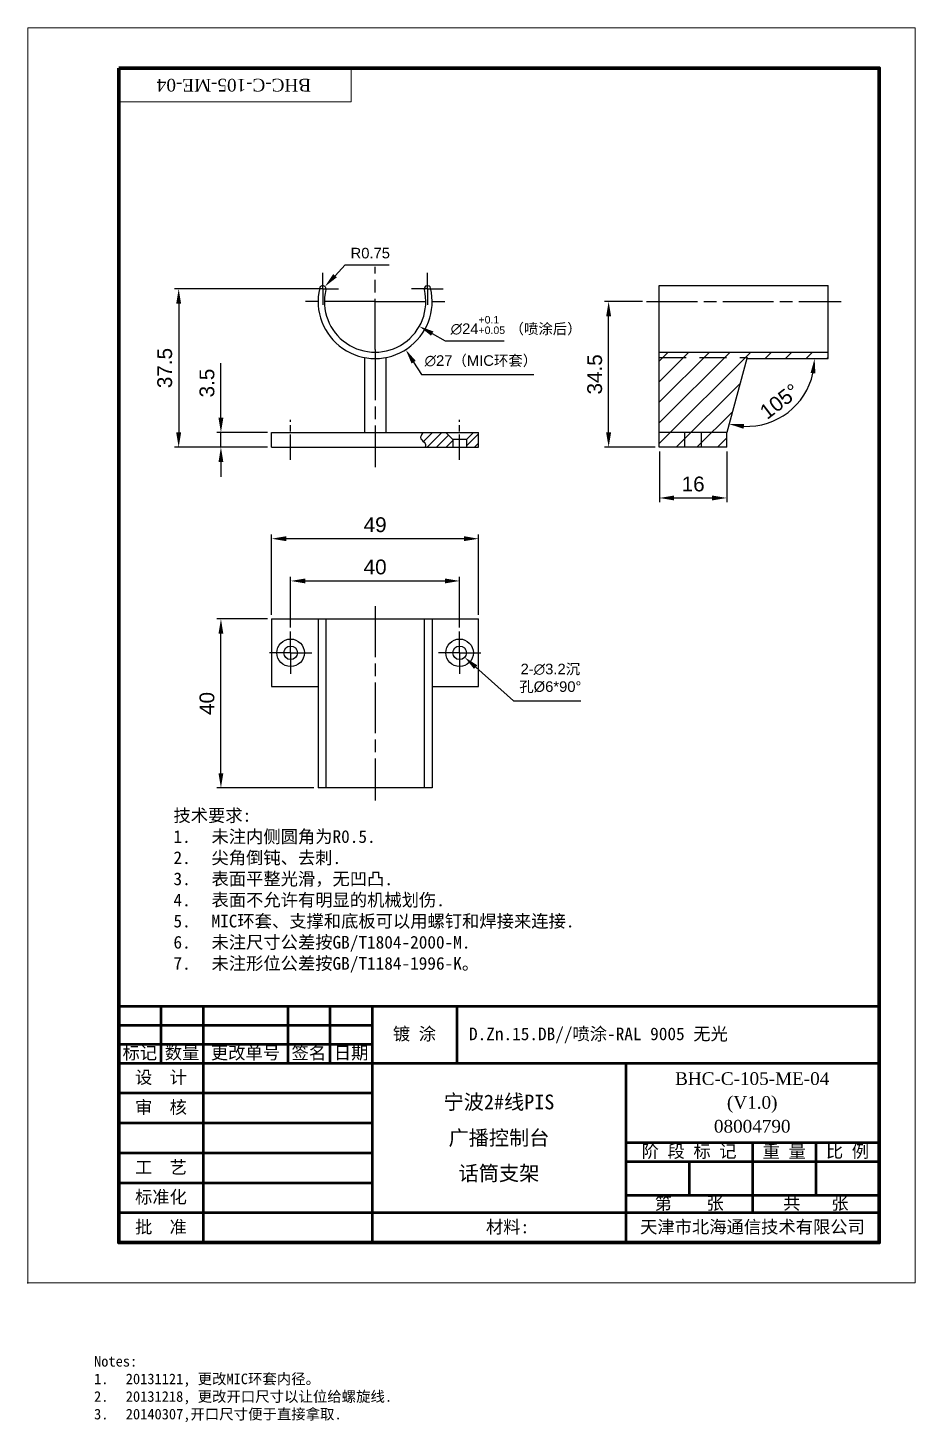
# Model space of a CAD drawing. Header units: millimetres. Extents: x 0 to 470, y -33 to 297.
# Drawn here: x 260 to 470, y -33 to 297 of the extents above; entities that cross this region are included whole.
import ezdxf
from ezdxf.enums import TextEntityAlignment as Align

# ---------------------------------------------------------------- set-up
doc = ezdxf.new("R2010")
doc.units = ezdxf.units.MM
for name, pattern in [('AM_ISO08W050', [18, 12, -1.5, 3, -1.5]), ('AM_ISO08W050x2', [9, 6, -0.75, 1.5, -0.75]), ('HIDDEN', [9.525, 6.35, -3.175])]:
    doc.linetypes.add(name, pattern=pattern)
doc.layers.add('02___PRT_ALL_AXES', color=7, linetype='Continuous')
doc.layers.add('DEFAULT_2', color=8, linetype='HIDDEN')
for name, color, linetype, lineweight in [('AM_0', 7, 'Continuous', 50), ('AM_5', 3, 'Continuous', 25), ('AM_6', 2, 'Continuous', 35), ('AM_6 @ 1', 2, 'Continuous', 35), ('AM_7', 4, 'AM_ISO08W050', 25), ('AM_8', 1, 'Continuous', 25)]:
    doc.layers.add(name, color=color, linetype=linetype, lineweight=lineweight)
doc.styles.add('fs', font='SIMFANG.TTF')
doc.styles.get("Standard").update_dxf_attribs({"font": 'ARIAL.TTF'})
doc.styles.add('tnr', font='TIMES.TTF')
doc.dimstyles.new('AM_ISO$0', dxfattribs={"dimtxt": 3.5, "dimasz": 3.5, "dimexe": 1, "dimexo": 1, "dimgap": 1.5, "dimtad": 1, "dimdsep": 46, "dimtxsty": 'Standard', "dimcen": 0, "dimclrd": 256, "dimclre": 256, "dimclrt": 3, "dimadec": 0, "dimazin": 2, "dimtp": 0.1, "dimtm": 0.1, "dimtfac": 0.71, "dimtdec": 3, "dimtmove": 0, "dimatfit": 3, "dimfxl": 1, "dimlwd": -1, "dimlwe": -1, "dimarcsym": 1})
doc.dimstyles.new('AM_ISO$2', dxfattribs={"dimtxt": 3.5, "dimasz": 3.5, "dimexe": 1, "dimexo": 1, "dimgap": 1.5, "dimtad": 1, "dimdsep": 46, "dimtxsty": 'Standard', "dimcen": 0, "dimclrd": 256, "dimclre": 256, "dimclrt": 3, "dimadec": 0, "dimazin": 2, "dimtp": 0.1, "dimtm": 0.1, "dimtfac": 0.71, "dimtdec": 3, "dimtmove": 0, "dimatfit": 3, "dimfxl": 1, "dimlwd": -1, "dimlwe": -1, "dimarcsym": 1})
doc.dimstyles.new('AM_ISO$3', dxfattribs={"dimtxt": 2.5, "dimasz": 3.5, "dimexe": 1, "dimexo": 1, "dimgap": 1.5, "dimtad": 1, "dimtoh": 1, "dimdsep": 46, "dimtxsty": 'Standard', "dimcen": 0, "dimclrd": 256, "dimclre": 256, "dimclrt": 2, "dimadec": 0, "dimazin": 2, "dimtp": 0.1, "dimtm": 0.1, "dimtfac": 0.71, "dimtofl": 0, "dimtmove": 0, "dimatfit": 0, "dimfxl": 1, "dimlwd": -1, "dimlwe": -1, "dimarcsym": 1})
doc.dimstyles.new('AM_ISO$4', dxfattribs={"dimtxt": 2.5, "dimasz": 3.5, "dimexe": 1, "dimexo": 1, "dimgap": 1.5, "dimtad": 1, "dimtoh": 1, "dimdsep": 46, "dimtxsty": 'Standard', "dimcen": 0, "dimclrd": 256, "dimclre": 256, "dimclrt": 2, "dimadec": 0, "dimazin": 2, "dimtp": 0.1, "dimtm": 0.1, "dimtfac": 0.71, "dimtofl": 0, "dimtmove": 0, "dimatfit": 0, "dimfxl": 1, "dimlwd": -1, "dimlwe": -1, "dimarcsym": 1})
pattern_1 = [(45, (-246.9652, -19.8113), (-1.122532, 1.122532), [])]

# ---------------------------------------------------------------- blocks, each defined once
blk = doc.blocks.new('BH-BORDER-A4')
at = {"color": 0, "lineweight": 13, "ltscale": 0.4}
for p in [(76.5, 287.5), (21.5, 279.5)]:
    blk.add_line(p, (76.5, 279.5), dxfattribs=at)
at = {"color": 0, "lineweight": 50}
blk.add_line((21.5, 65.5), (21.5, 9.5), dxfattribs=at)
at = {"color": 0, "lineweight": 100, "ltscale": 0.4}
blk.add_lwpolyline([(21.5, 287.5), (201.5, 287.5), (201.5, 9.5), (21.5, 9.5)], close=True, dxfattribs=at)
at = {"layer": 'AM_8', "linetype": 'ByBlock', "lineweight": 13, "ltscale": 0.4}
blk.add_lwpolyline([(0, 297), (210, 297), (210, 0), (0, 0)], close=True, dxfattribs=at)
at = {"layer": 'AM_6', "color": 2, "style": 'tnr'}
blk.add_attdef('BHC-C-105-ME-01', text='', height=3, rotation=180, dxfattribs=at).set_placement((48.77, 283.44), align=Align.MIDDLE_CENTER)
blk = doc.blocks.new('*U43')
at = {"lineweight": 0}
ref = blk.add_blockref('BH-BORDER-A4', (260, 0), dxfattribs=at)
ref.add_attrib('BHC-C-105-ME-01', 'BHC-C-105-ME-04', dxfattribs={"layer": 'AM_6 @ 1', "color": 2, "height": 3, "rotation": 180, "style": 'tnr'}).set_placement((308.77, 283.44), align=Align.MIDDLE_CENTER)
blk = doc.blocks.new('BH-TITLEBLOCK')
at = {"layer": 'AM_0', "lineweight": 50}
for p, q in [((-180, 56), (0, 56)), ((-180, 56), (-180, 0)), ((-170, 56), (-170, 42.5)), ((-160, 56), (-160, 0)), ((-140, 56), (-140, 42.5)), ((-140, 56), (-140, 42.5)), ((-140, 56), (-140, 42.5)), ((-130, 56), (-130, 42.5)), ((-130, 56), (-130, 42.5)), ((-130, 56), (-130, 42.5)), ((-120, 56), (-120, 0)), ((-100, 56), (-100, 42.5)), ((-180, 51.5), (-120, 51.5)), ((-180, 47), (-120, 47)), ((-180, 42.5), (0, 42.5)), ((-60, 42.5), (-60, 0)), ((-180, 35.42), (-120, 35.42)), ((-180, 28.34), (-120, 28.34)), ((-60, 23.7), (0, 23.7)), ((-30, 23.7), (-30, 7.1)), ((-15, 23.7), (-15, 11.2)), ((-180, 21.26), (-120, 21.26)), ((-60, 19.2), (0, 19.2)), ((-45, 19.2), (-45, 11.2)), ((-180, 14.18), (-120, 14.18)), ((-59.94, 11.2), (0, 11.2)), ((-180, 7.1), (0, 7.1))]:
    blk.add_line(p, q, dxfattribs=at)
at = {"layer": 'AM_0', "lineweight": 100, "ltscale": 0.4}
blk.add_lwpolyline([(0, 56), (0, 0), (-180, 0)], dxfattribs=at)
at = {"layer": 'AM_6', "color": 2, "style": 'fs'}
blk.add_attdef('D.ZN.15.DB//喷涂-RAL9004-亚光//丝印', (-97.09, 47.91), '', height=3, dxfattribs=at)
at = {"layer": 'AM_6', "color": 2, "style": 'tnr'}
for tag, p in [('TBA-2477AF-ME-00-00-00', (-30.06, 37.32)), ('(V1.0)', (-30.06, 31.68)), ('00000000', (-30.05, 26.04))]:
    blk.add_attdef(tag, text='', height=3, dxfattribs=at).set_placement(p, align=Align.CENTER)
at = {"layer": 'AM_6', "color": 2, "style": 'fs'}
blk.add_attdef('项目名称', text='', height=3.5, dxfattribs=at).set_placement((-90, 35.04), align=Align.TOP_CENTER)
at = {"layer": 'AM_6', "color": 2}
for tag, height, style, p in [('产品名称', 3.5, 'fs', (-90, 24.8)), ('1:1', 3, 'tnr', (-7.5, 15.2)), ('1', 3, 'tnr', (-45, 9.15)), ('2', 3, 'tnr', (-15, 9.15)), ('AL', 3, 'tnr', (-90, 3.55))]:
    blk.add_attdef(tag, text='', height=height, dxfattribs=dict(at, style=style)).set_placement(p, align=Align.MIDDLE_CENTER)
at = {"layer": 'AM_6', "color": 2, "style": 'fs'}
blk.add_attdef('零件名称', text='', height=3.5, dxfattribs=at).set_placement((-90, 13.62), align=Align.BOTTOM_CENTER)
at = {"layer": 'AM_8', "linetype": 'ByBlock', "ltscale": 0.4, "char_height": 3, "attachment_point": 5}
for s, insert, width in [('{\\fFangSong_GB2312|b0|i0|c134|p49;镀 涂}', (-110, 49.25), 20.003), ('{\\fFangSong_GB2312|b0|i0|c134|p49;标记}', (-175, 44.75), 10), ('{\\fFangSong_GB2312|b0|i0|c134|p49;数量}', (-165, 44.75), 10), ('{\\fFangSong_GB2312|b0|i0|c134|p49;更改单号}', (-150, 44.75), 20), ('{\\fFangSong_GB2312|b0|i0|c134|p49;签名}', (-135, 44.75), 9.9978), ('{\\fFangSong_GB2312|b0|i0|c134|p49;日期}', (-125, 44.75), 10.0022), ('{\\fFangSong_GB2312|b0|i0|c134|p49;设  计}', (-170, 38.96), 20), ('{\\fFangSong_GB2312|b0|i0|c134|p49;审  核}', (-170, 31.88), 20), ('{\\fFangSong_GB2312|b0|i0|c134|p49;阶 段 标 记}', (-45, 21.45), 30), ('{\\fFangSong_GB2312|b0|i0|c134|p49;重 量}', (-22.5, 21.45), 15), ('{\\fFangSong_GB2312|b0|i0|c134|p49;比 例}', (-7.5, 21.45), 15), ('{\\fFangSong_GB2312|b0|i0|c134|p49;工  艺}', (-170, 17.72), 20), ('{\\fFangSong_GB2312|b0|i0|c134|p49;标准化}', (-170, 10.64), 20), ('{\\fFangSong_GB2312|b0|i0|c134|p49;第    张}', (-44.97, 9.15), 29.9401), ('{\\fFangSong_GB2312|b0|i0|c134|p49;共   } {\\fFangSong_GB2312|b0|i0|c134|p49;张}', (-15, 9.17), 30), ('{\\fFangSong_GB2312|b0|i0|c134|p49;批  准}', (-170, 3.55), 20), ('{\\fFangSong_GB2312|b0|i0|c134|p49;  材料:}', (-90, 3.55), 60), ('{\\fFangSong_GB2312|b0|i0|c134|p49;天津市北海通信技术有限公司}', (-30, 3.55), 60)]:
    blk.add_mtext(s, dxfattribs=dict(at, insert=insert, width=width))
blk = doc.blocks.new('*D26')
at = {"layer": 'AM_5', "linetype": 'ByBlock', "transparency": 16777216}
for p, q in [((317.69, 158.1), (317.69, 177.1)), ((363.19, 176.1), (321.19, 176.1)), ((366.69, 158.1), (366.69, 177.1))]:
    blk.add_line(p, q, dxfattribs=at)
at = {"layer": 'AM_5', "transparency": 16777216}
for points in [[(321.19, 176.69), (321.19, 175.52), (317.69, 176.1)], [(363.19, 176.69), (363.19, 175.52), (366.69, 176.1)]]:
    blk.add_solid(points, dxfattribs=at)
at = {"layer": 'Defpoints', "color": 0, "transparency": 16777216}
for p in [(317.69, 176.1), (317.69, 157.1), (366.69, 157.1)]:
    blk.add_point(p, dxfattribs=at)
at = {"layer": 'AM_5', "color": 3, "transparency": 16777216, "insert": (342.19, 179.39), "char_height": 3.5, "attachment_point": 5}
blk.add_mtext('49', dxfattribs=at)
blk = doc.blocks.new('*D27')
at = {"layer": 'AM_5', "linetype": 'ByBlock', "transparency": 16777216}
for p, q in [((316.69, 157.1), (304.69, 157.1)), ((305.69, 120.6), (305.69, 153.6)), ((327.69, 117.1), (304.69, 117.1))]:
    blk.add_line(p, q, dxfattribs=at)
at = {"layer": 'AM_5', "transparency": 16777216}
for points in [[(305.11, 153.6), (306.27, 153.6), (305.69, 157.1)], [(305.11, 120.6), (306.27, 120.6), (305.69, 117.1)]]:
    blk.add_solid(points, dxfattribs=at)
at = {"layer": 'Defpoints', "color": 0, "transparency": 16777216}
for p in [(305.69, 157.1), (317.69, 157.1), (328.69, 117.1)]:
    blk.add_point(p, dxfattribs=at)
at = {"layer": 'AM_5', "color": 3, "transparency": 16777216, "insert": (302.4, 137.1), "char_height": 3.5, "attachment_point": 5, "rotation": 90}
blk.add_mtext('40', dxfattribs=at)
blk = doc.blocks.new('*D28')
at = {"layer": 'AM_5', "linetype": 'ByBlock', "transparency": 16777216}
for p, q in [((305.69, 204.74), (305.69, 217.64)), ((316.69, 201.24), (304.69, 201.24)), ((305.69, 197.74), (305.69, 201.24)), ((316.69, 197.74), (304.69, 197.74)), ((305.69, 194.24), (305.69, 190.74))]:
    blk.add_line(p, q, dxfattribs=at)
at = {"layer": 'AM_5', "transparency": 16777216}
for points in [[(305.11, 204.74), (306.27, 204.74), (305.69, 201.24)], [(305.11, 194.24), (306.27, 194.24), (305.69, 197.74)]]:
    blk.add_solid(points, dxfattribs=at)
at = {"layer": 'Defpoints', "color": 0, "transparency": 16777216}
for p in [(305.69, 201.24), (317.69, 201.24), (317.69, 197.74)]:
    blk.add_point(p, dxfattribs=at)
at = {"layer": 'AM_5', "color": 3, "transparency": 16777216, "insert": (302.4, 212.94), "char_height": 3.5, "attachment_point": 5, "rotation": 90}
blk.add_mtext('3.5', dxfattribs=at)
blk = doc.blocks.new('*D29')
at = {"layer": 'AM_5', "linetype": 'ByBlock', "transparency": 16777216}
for p, q in [((409.46, 196.74), (409.46, 184.74)), ((425.46, 196.74), (425.46, 184.74)), ((412.96, 185.74), (421.96, 185.74))]:
    blk.add_line(p, q, dxfattribs=at)
at = {"layer": 'AM_5', "transparency": 16777216}
for points in [[(412.96, 186.32), (412.96, 185.16), (409.46, 185.74)], [(421.96, 186.32), (421.96, 185.16), (425.46, 185.74)]]:
    blk.add_solid(points, dxfattribs=at)
at = {"layer": 'Defpoints', "color": 0, "transparency": 16777216}
for p in [(409.46, 197.74), (425.46, 197.74), (425.46, 185.74)]:
    blk.add_point(p, dxfattribs=at)
at = {"layer": 'AM_5', "color": 3, "transparency": 16777216, "insert": (417.46, 189.03), "char_height": 3.5, "attachment_point": 5}
blk.add_mtext('16', dxfattribs=at)
blk = doc.blocks.new('*D30')
at = {"layer": 'AM_5', "linetype": 'ByBlock', "transparency": 16777216}
for p, q in [((405.46, 232.24), (396.46, 232.24)), ((397.46, 201.24), (397.46, 228.74)), ((408.46, 197.74), (396.46, 197.74))]:
    blk.add_line(p, q, dxfattribs=at)
at = {"layer": 'AM_5', "transparency": 16777216}
for points in [[(396.87, 228.74), (398.04, 228.74), (397.46, 232.24)], [(396.87, 201.24), (398.04, 201.24), (397.46, 197.74)]]:
    blk.add_solid(points, dxfattribs=at)
at = {"layer": 'Defpoints', "color": 0, "transparency": 16777216}
for p in [(397.46, 232.24), (406.46, 232.24), (409.46, 197.74)]:
    blk.add_point(p, dxfattribs=at)
at = {"layer": 'AM_5', "color": 3, "transparency": 16777216, "insert": (394.17, 214.99), "char_height": 3.5, "attachment_point": 5, "rotation": 90}
blk.add_mtext('34.5', dxfattribs=at)
blk = doc.blocks.new('*D31')
at = {"layer": 'AM_5', "linetype": 'ByBlock', "transparency": 16777216}
for p, q in [((322.19, 155.1), (322.19, 167.1)), ((325.69, 166.1), (358.69, 166.1)), ((362.19, 155.1), (362.19, 167.1))]:
    blk.add_line(p, q, dxfattribs=at)
at = {"layer": 'AM_5', "transparency": 16777216}
for points in [[(325.69, 166.69), (325.69, 165.52), (322.19, 166.1)], [(358.69, 166.69), (358.69, 165.52), (362.19, 166.1)]]:
    blk.add_solid(points, dxfattribs=at)
at = {"layer": 'Defpoints', "color": 0, "transparency": 16777216}
for p in [(362.19, 166.1), (322.19, 154.1), (362.19, 154.1)]:
    blk.add_point(p, dxfattribs=at)
at = {"layer": 'AM_5', "color": 3, "transparency": 16777216, "insert": (342.19, 169.39), "char_height": 3.5, "attachment_point": 5}
blk.add_mtext('40', dxfattribs=at)
blk = doc.blocks.new('*D32')
at = {"layer": 'AM_5', "linetype": 'ByBlock', "transparency": 16777216}
for p, q in [((355.71, 224.65), (358.76, 222.94)), ((358.76, 222.94), (372.76, 222.94))]:
    blk.add_line(p, q, dxfattribs=at)
at = {"layer": 'AM_5', "transparency": 16777216}
blk.add_solid([(355.99, 225.16), (355.42, 224.15), (352.65, 226.37)], dxfattribs=at)
at = {"layer": 'Defpoints', "color": 0, "transparency": 16777216}
for p in [(331.72, 238.11), (352.65, 226.37)]:
    blk.add_point(p, dxfattribs=at)
at = {"layer": 'AM_5', "color": 2, "transparency": 16777216, "insert": (366.51, 226.6), "char_height": 2.5, "attachment_point": 5}
blk.add_mtext('∅24{}{\\H0.71x;\\C2;\\S+0.1^ +0.05;}', dxfattribs=at)
blk = doc.blocks.new('*D33')
at = {"layer": 'AM_5', "linetype": 'ByBlock', "transparency": 16777216}
blk.add_arc((430.15, 218.74), 16.06, 267.5123, 347.4877, dxfattribs=at)
at = {"layer": 'AM_5', "transparency": 16777216}
for points in [[(445.25, 215.32), (446.4, 215.2), (446.21, 218.74)], [(429.36, 202.12), (429.54, 203.27), (425.99, 203.23)]]:
    blk.add_solid(points, dxfattribs=at)
at = {"layer": 'Defpoints', "color": 0, "transparency": 16777216}
for p in [(430.15, 218.74), (430.15, 218.74), (449.46, 218.74), (435.64, 203.65), (425.46, 201.24)]:
    blk.add_point(p, dxfattribs=at)
at = {"layer": 'AM_5', "color": 3, "transparency": 16777216, "insert": (437.92, 208.61), "char_height": 3.5, "attachment_point": 5, "rotation": 37.5}
blk.add_mtext('105°', dxfattribs=at)
blk = doc.blocks.new('*D34')
at = {"layer": 'AM_5', "linetype": 'ByBlock', "transparency": 16777216}
for p, q in [((351.31, 217.89), (353.18, 214.94)), ((353.18, 214.94), (379.75, 214.94))]:
    blk.add_line(p, q, dxfattribs=at)
at = {"layer": 'AM_5', "transparency": 16777216}
blk.add_solid([(351.8, 218.2), (350.81, 217.58), (349.43, 220.85)], dxfattribs=at)
at = {"layer": 'Defpoints', "color": 0, "transparency": 16777216}
for p in [(334.95, 243.63), (349.43, 220.85)]:
    blk.add_point(p, dxfattribs=at)
at = {"layer": 'AM_5', "color": 2, "transparency": 16777216, "insert": (367.22, 218.1), "char_height": 2.5, "attachment_point": 5}
blk.add_mtext('∅27（MIC环套）', dxfattribs=at)
blk = doc.blocks.new('*D35')
at = {"layer": 'AM_5', "linetype": 'ByBlock', "transparency": 16777216}
for p, q in [((365.99, 145.7), (374.92, 137.71)), ((374.92, 137.71), (390.89, 137.71))]:
    blk.add_line(p, q, dxfattribs=at)
at = {"layer": 'AM_5', "transparency": 16777216}
blk.add_solid([(366.38, 146.14), (365.6, 145.27), (363.38, 148.04)], dxfattribs=at)
at = {"layer": 'Defpoints', "color": 0, "transparency": 16777216}
for p in [(361, 150.17), (363.38, 148.04)]:
    blk.add_point(p, dxfattribs=at)
at = {"layer": 'AM_5', "color": 2, "transparency": 16777216, "insert": (383.66, 143.04), "char_height": 2.5, "attachment_point": 5}
blk.add_mtext('2-∅3.2{\\fSimSun|b0|i0|c134|p2;沉\\P孔}%%C6*90%%D', dxfattribs=at)
blk = doc.blocks.new('*D36')
at = {"layer": 'AM_5', "linetype": 'ByBlock', "transparency": 16777216}
for p, q in [((328.8, 235.24), (294.69, 235.24)), ((295.69, 231.74), (295.69, 201.24)), ((316.69, 197.74), (294.69, 197.74))]:
    blk.add_line(p, q, dxfattribs=at)
at = {"layer": 'AM_5', "transparency": 16777216}
for points in [[(295.11, 231.74), (296.27, 231.74), (295.69, 235.24)], [(295.11, 201.24), (296.27, 201.24), (295.69, 197.74)]]:
    blk.add_solid(points, dxfattribs=at)
at = {"layer": 'Defpoints', "color": 0, "transparency": 16777216}
for p in [(329.8, 235.24), (295.69, 197.74), (317.69, 197.74)]:
    blk.add_point(p, dxfattribs=at)
at = {"layer": 'AM_5', "color": 3, "transparency": 16777216, "insert": (292.4, 216.49), "char_height": 3.5, "attachment_point": 5, "rotation": 90}
blk.add_mtext('37.5', dxfattribs=at)
blk = doc.blocks.new('*D37')
at = {"layer": 'AM_5', "linetype": 'ByBlock', "transparency": 16777216}
for p, q in [((332.7, 238.35), (335.08, 240.91)), ((335.08, 240.91), (345.49, 240.91))]:
    blk.add_line(p, q, dxfattribs=at)
at = {"layer": 'AM_5', "transparency": 16777216}
blk.add_solid([(332.27, 238.74), (333.12, 237.95), (330.31, 235.79)], dxfattribs=at)
at = {"layer": 'Defpoints', "color": 0, "transparency": 16777216}
for p in [(329.8, 235.24), (330.31, 235.79)]:
    blk.add_point(p, dxfattribs=at)
at = {"layer": 'AM_5', "color": 2, "transparency": 16777216, "insert": (341.04, 243.68), "char_height": 2.5, "attachment_point": 5}
blk.add_mtext('R0.75', dxfattribs=at)

msp = doc.modelspace()

# ---------------------------------------------------------------- hatches: boundary and pattern name
at = {"linetype": 'Continuous'}
h = msp.add_hatch(dxfattribs=at)
h.set_pattern_fill('XSEC0001', color=2, scale=3.453945, angle=45, style=0, pattern_type=0)
h.set_pattern_definition([(45, (-43.2815, -44.0885), (-2.442308, 2.442308), [])])
edge = h.paths.add_edge_path()
edge.add_line((425.458, 197.739), (409.458, 197.739))
edge.add_line((409.458, 197.739), (409.458, 220.239))
edge.add_line((409.458, 220.239), (449.458, 220.239))
edge.add_line((449.458, 218.739), (449.458, 220.239))
edge.add_line((430.147, 218.739), (449.458, 218.739))
edge.add_line((430.147, 218.739), (425.458, 201.239))
edge.add_line((425.458, 197.739), (425.458, 201.239))
at = {"layer": 'AM_8'}
h = msp.add_hatch(dxfattribs=at)
h.set_pattern_fill('ANSI31', color=256, scale=0.5)
h.set_pattern_definition(pattern_1)
edge = h.paths.add_edge_path()
edge.add_line((360.589, 199.589), (358.939, 201.239))
edge.add_line((358.939, 201.239), (353.519, 201.239))
edge.add_spline(control_points=[(353.519, 201.239), (353.171, 200.708), (352.479, 199.652), (354.249, 198.923), (354.098, 198.058), (354.042, 197.739)], knot_values=[0, 0, 0, 0, 1.5596516, 3.099412, 3.9987904, 3.9987904, 3.9987904, 3.9987904], degree=3, periodic=0)
edge.add_line((354.042, 197.739), (360.589, 197.739))
edge.add_line((360.589, 197.739), (360.589, 199.589))
h = msp.add_hatch(dxfattribs=at)
h.set_pattern_fill('ANSI31', color=256, scale=0.5)
h.set_pattern_definition(pattern_1)
h.paths.add_polyline_path([(363.789, 199.589), (363.789, 197.739), (366.689, 197.739), (366.689, 201.239), (365.439, 201.239)])

# ---------------------------------------------------------------- linework, layer by layer
at = {"color": 7, "linetype": 'Continuous'}
for p, q in [((409.458, 197.739), (409.458, 235.989)), ((409.458, 235.989), (449.458, 235.989)), ((449.458, 218.739), (449.458, 235.989)), ((409.458, 220.239), (449.458, 220.239)), ((430.147, 218.739), (425.458, 201.239)), ((430.147, 218.739), (449.458, 218.739)), ((317.689, 197.739), (317.689, 201.239)), ((317.689, 201.239), (366.689, 201.239)), ((366.689, 197.739), (366.689, 201.239)), ((425.458, 197.739), (425.458, 201.239)), ((317.689, 197.739), (366.689, 197.739)), ((425.458, 197.739), (409.458, 197.739)), ((317.689, 157.102), (317.689, 141.102)), ((317.689, 157.102), (366.689, 157.102)), ((330.547, 157.102), (330.547, 117.102)), ((353.831, 157.102), (353.831, 117.102)), ((366.689, 141.102), (366.689, 157.102)), ((317.689, 141.102), (328.689, 141.102)), ((355.689, 141.102), (366.689, 141.102)), ((355.689, 117.102), (328.689, 117.102))]:
    msp.add_line(p, q, dxfattribs=at)
for p, q in [((358.939, 201.239), (360.589, 199.589)), ((360.589, 199.589), (360.589, 197.739)), ((363.789, 199.589), (360.589, 199.589)), ((365.439, 201.239), (363.789, 199.589)), ((363.789, 199.589), (363.789, 197.739))]:
    msp.add_line(p, q)
for centre in [(322.189, 149.102), (362.189, 149.102)]:
    msp.add_circle(centre, 3.25)
for centre, radius, start, end in [((342.189, 232.239), 13.5, 166.39104, 13.60896), ((329.797, 235.239), 0.75, 346.39104, 166.39104), ((342.189, 232.239), 12, 166.39104, 13.60896), ((354.581, 235.239), 0.75, 13.60896, 193.60896)]:
    msp.add_arc(centre, radius, start, end, dxfattribs=at)
msp.add_spline([(353.519, 201.239), (352.997, 199.77), (354.042, 198.639), (354.042, 197.739)], degree=3)
for p in [(342.189, 232.239), (409.458, 232.239), (342.189, 157.102), (260, 0)]:
    msp.add_point(p)
at = {"layer": '02___PRT_ALL_AXES', "color": 7, "linetype": 'Continuous'}
for p, q in [((339.689, 218.973), (339.689, 201.239)), ((344.689, 218.973), (344.689, 201.239)), ((328.689, 157.102), (328.689, 117.102)), ((355.689, 157.102), (355.689, 117.102))]:
    msp.add_line(p, q, dxfattribs=at)
at = {"layer": '02___PRT_ALL_AXES', "color": 8, "linetype": 'HIDDEN'}
for p, q in [((409.458, 218.973), (430.21, 218.973)), ((419.458, 201.239), (415.458, 201.239)), ((419.458, 197.739), (415.458, 197.739))]:
    msp.add_line(p, q, dxfattribs=at)
at = {"layer": '02___PRT_ALL_AXES', "color": 7, "linetype": 'Continuous'}
for centre in [(322.189, 149.102), (362.189, 149.102)]:
    msp.add_circle(centre, 1.6, dxfattribs=at)
at = {"layer": 'AM_7', "linetype": 'AM_ISO08W050x2'}
for p, q in [((329.797, 235.239), (329.797, 238.989)), ((354.581, 235.239), (354.581, 238.989)), ((329.797, 235.239), (326.047, 235.239)), ((329.797, 235.239), (333.547, 235.239)), ((329.797, 235.239), (329.797, 231.489)), ((354.581, 235.239), (350.831, 235.239)), ((354.581, 235.239), (358.331, 235.239)), ((354.581, 235.239), (354.581, 231.489)), ((322.189, 194.739), (322.189, 204.239)), ((362.189, 194.739), (362.189, 204.239)), ((322.189, 149.102), (322.189, 154.102)), ((362.189, 149.102), (362.189, 154.102)), ((322.189, 149.102), (317.189, 149.102)), ((322.189, 149.102), (327.189, 149.102)), ((322.189, 149.102), (322.189, 144.102)), ((362.189, 149.102), (357.189, 149.102)), ((362.189, 149.102), (367.189, 149.102)), ((362.189, 149.102), (362.189, 144.102))]:
    msp.add_line(p, q, dxfattribs=at)
at = {"layer": 'AM_7'}
for p, q in [((342.189, 220.902), (342.189, 240.453)), ((342.189, 232.239), (325.689, 232.239)), ((342.189, 232.239), (358.689, 232.239)), ((406.458, 232.239), (452.458, 232.239)), ((342.189, 220.902), (342.189, 193.066)), ((342.189, 160.102), (342.189, 114.102))]:
    msp.add_line(p, q, dxfattribs=at)
at = {"layer": 'DEFAULT_2', "color": 8, "linetype": 'HIDDEN'}
for p, q in [((430.21, 218.973), (430.147, 218.739)), ((425.458, 201.239), (409.458, 201.239)), ((415.458, 197.739), (415.458, 201.239)), ((419.458, 197.739), (419.458, 201.239))]:
    msp.add_line(p, q, dxfattribs=at)

# ---------------------------------------------------------------- block references
at = {"lineweight": 0}
msp.add_blockref('BH-TITLEBLOCK', (461.5, 9.5), dxfattribs=at).add_auto_attribs({'产品名称': '广播控制台', '项目名称': '宁波2#线PIS', '零件名称': '话筒支架', '(V1.0)': '(V1.0)', '00000000': '08004790', 'TBA-2477AF-ME-00-00-00': 'BHC-C-105-ME-04', 'D.ZN.15.DB//喷涂-RAL9004-亚光//丝印': 'D.Zn.15.DB//喷涂-RAL 9005 无光'})
at = {"layer": 'AM_6'}
msp.add_blockref('*U43', (0, 0), dxfattribs=at)

# ---------------------------------------------------------------- texts
at = {"layer": 'AM_6', "insert": (294.459, 112.104), "char_height": 3, "attachment_point": 1, "style": 'fs'}
msp.add_mtext_dynamic_manual_height_columns('技术要求:\\P\\pi-9,l9,t9;1.^I未注内侧圆角为R0.5.\\P2.^I尖角倒钝、去刺.\\P3.^I表面平整光滑，无凹凸.\\P4.^I表面不允许有明显的机械划伤.\\P5.^IMIC环套、支撑和底板可以用螺钉和焊接来连接.\\P6.^I未注尺寸公差按GB/T1804-2000-M.\\P7.^I未注形位公差按GB/T1184-1996-K。', width=143.06495, gutter_width=12.5, heights=[0], dxfattribs=at)
at = {"layer": 'AM_6 @ 1', "insert": (374.001, 227.028), "char_height": 2.5, "attachment_point": 1, "style": 'tnr'}
msp.add_mtext_dynamic_manual_height_columns('{\\fSimSun|b0|i0|c134|p2;（喷涂后）}', width=17.52898, gutter_width=12.5, heights=[0], dxfattribs=at)
at = {"layer": 'AM_6 @ 1', "color": 2, "insert": (275.668, -17.334), "char_height": 2.5, "attachment_point": 1, "style": 'fs'}
msp.add_mtext_dynamic_manual_height_columns('Notes:\\P\\pi-7.5,l7.5,t7.5;1.^I20131121, 更改MIC环套内径。\\P2.^I20131218, 更改开口尺寸以让位给螺旋线.\\P3.^I20140307,开口尺寸便于直接拿取.', width=117.28664, gutter_width=12.5, heights=[0], dxfattribs=at)

# ---------------------------------------------------------------- dimensions: what is measured, and where the dimension line sits
at = {"layer": 'AM_5'}
dim = msp.add_radius_dim(center=(329.797, 235.239), mpoint=(330.308, 235.788), dimstyle='AM_ISO$4', dxfattribs=at)
dim.commit()
dim.dimension.update_dxf_attribs({"geometry": '*D37', "text_midpoint": (341.037, 240.905), "dimtype": 164})
for p1, p2, text, picture, middle in [((334.948, 243.633), (349.43, 220.846), '<>（MIC环套）', '*D34', (367.219, 214.938)), ((360.996, 150.169), (363.381, 148.036), '2-<>{\\fSimSun|b0|i0|c134|p2;沉\\P孔}%%C6*90%%D', '*D35', (383.659, 137.712))]:
    dim = msp.add_diameter_dim_2p(p1=p1, p2=p2, text=text, dimstyle='AM_ISO$3', dxfattribs=at)
    dim.commit()
    dim.dimension.update_dxf_attribs({"geometry": picture, "text_midpoint": middle, "dimtype": 163})
dim = msp.add_diameter_dim_2p(p1=(331.723, 238.111), p2=(352.654, 226.367), text='<>{}{\\H0.71x;\\C2;\\S+0.1^ +0.05;}', dimstyle='AM_ISO$3', override={"dimtm": -0.05, "dimtdec": 3}, dxfattribs=at)
dim.commit()
dim.dimension.update_dxf_attribs({"geometry": '*D32', "text_midpoint": (366.507, 222.942), "dimtype": 163})
for base, p1, p2, angle, picture, middle in [((295.689, 197.739), (329.797, 235.239), (317.689, 197.739), 90, '*D36', (292.4, 216.489)), ((397.458, 232.239), (409.458, 197.739), (406.458, 232.239), 90, '*D30', (394.17, 214.989)), ((305.689, 201.239), (317.689, 197.739), (317.689, 201.239), 90, '*D28', (302.4, 212.937)), ((425.458, 185.739), (409.458, 197.739), (425.458, 197.739), 0, '*D29', (417.458, 189.026)), ((305.689, 157.102), (328.689, 117.102), (317.689, 157.102), 90, '*D27', (302.402, 137.102))]:
    dim = msp.add_linear_dim(base=base, p1=p1, p2=p2, angle=angle, dimstyle='AM_ISO$0', dxfattribs=at)
    dim.commit()
    dim.dimension.update_dxf_attribs({"geometry": picture, "text_midpoint": middle})
dim = msp.add_angular_dim_2l(base=(435.64, 203.649), line1=((430.147, 218.739), (425.458, 201.239)), line2=((430.147, 218.739), (449.458, 218.739)), dimstyle='AM_ISO$2', dxfattribs=at)
dim.commit()
dim.dimension.update_dxf_attribs({"geometry": '*D33', "text_midpoint": (437.922, 208.607)})
for base, p1, p2, picture, middle in [((317.689, 176.102), (366.689, 157.102), (317.689, 157.102), '*D26', (342.189, 179.389)), ((362.189, 166.102), (322.189, 154.102), (362.189, 154.102), '*D31', (342.189, 169.389))]:
    dim = msp.add_linear_dim(base=base, p1=p1, p2=p2, dimstyle='AM_ISO$0', dxfattribs=at)
    dim.commit()
    dim.dimension.update_dxf_attribs({"geometry": picture, "text_midpoint": middle})

doc.saveas('drawing.dxf')
